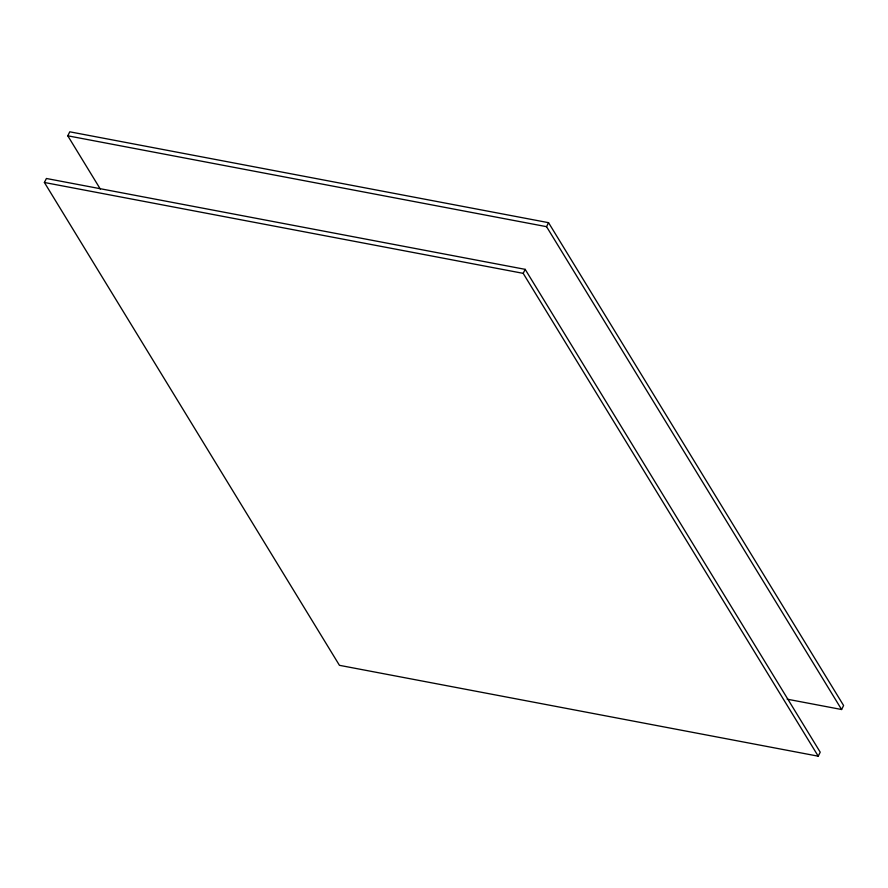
<?xml version="1.0" encoding="UTF-8"?>
<svg xmlns="http://www.w3.org/2000/svg" width="888" height="888" viewBox="0 0 888 888"><rect width="100%" height="100%" fill="white"/><g stroke="black" fill="none" stroke-linecap="round" stroke-linejoin="round"><path stroke-width="1.33" d="M44.4 182.484L46.398 178.488L525.185 269.353L820.223 752.192L818.225 756.188L339.449 665.323L44.4 182.484L523.187 273.349L818.225 756.188M100.311 189.055L67.777 135.809L69.775 131.812L548.551 222.677L843.6 705.516L841.602 709.512L787.19 699.189M523.187 273.349L525.185 269.353M841.602 709.512L546.553 226.673L548.551 222.677M67.777 135.809L546.553 226.673"/></g></svg>
